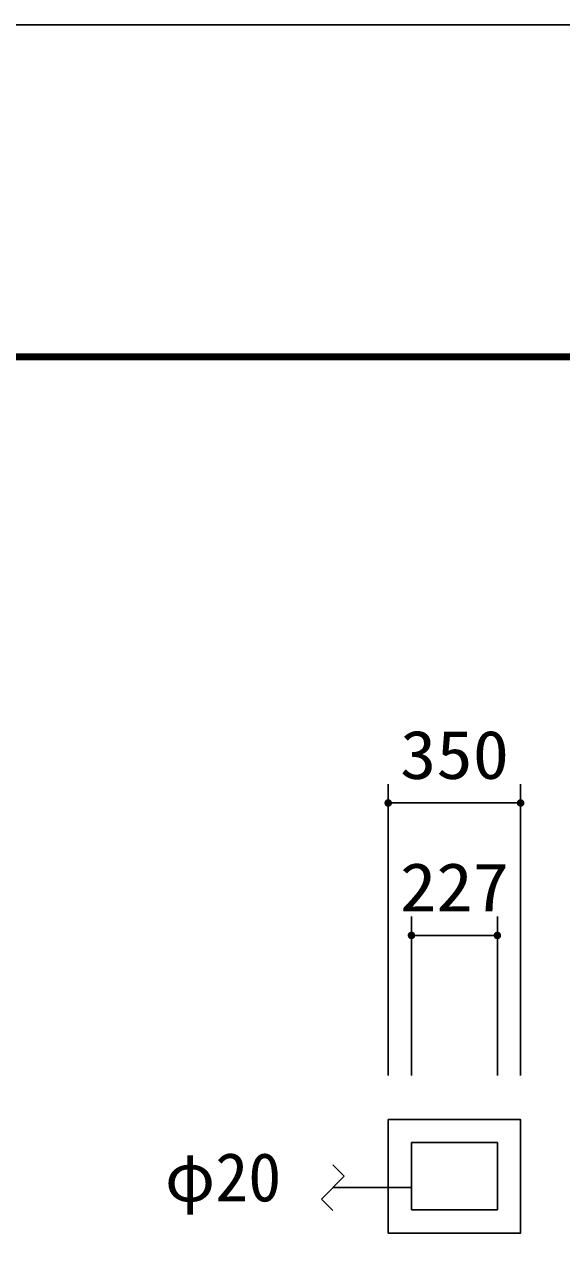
# Model space of a CAD drawing. Units: millimetres, scale not verified. Extents: x -14850 to 14850, y -10500 to 10500.
# Drawn here: x -3890 to -2472, y 7240 to 10500 of the extents above; entities that cross this region are included whole.
import ezdxf
from ezdxf.enums import TextEntityAlignment as Align

# ---------------------------------------------------------------- set-up
doc = ezdxf.new("R2010")
doc.units = ezdxf.units.MM
doc.header["$LTSCALE"] = 50
for name, color, linetype, lineweight in [('0-3_製作', 5, 'Continuous', 25), ('0-4_07', 4, 'Continuous', 25), ('0-8_図面枠', 7, 'Continuous', 25), ('0-9_Axis_waku', 7, 'Continuous', 25)]:
    doc.layers.add(name, color=color, linetype=linetype, lineweight=lineweight)
doc.styles.add('ＭＳ ゴシック', font='')
doc.styles.get('ＭＳ ゴシック').set_extended_font_data('MS Gothic')

msp = doc.modelspace()

# ---------------------------------------------------------------- linework, layer by layer
at = {"layer": '0-3_製作', "color": 2}
for p, q in [((-2929.42, 8493.31), (-2929.42, 7723.39)), ((-2579.42, 8493.31), (-2579.42, 7723.39)), ((-2929.42, 8443.31), (-2579.42, 8443.31)), ((-2867.92, 8143.31), (-2867.92, 7723.39)), ((-2640.92, 8143.31), (-2640.92, 7723.39)), ((-2867.92, 8093.31), (-2640.92, 8093.31))]:
    msp.add_line(p, q, dxfattribs=at)
at = {"layer": '0-3_製作'}
for points in [[(-2929.42, 8443.31), (-2939.42, 8443.31), (-2939.4, 8443.93)], [(-2929.42, 8443.31), (-2939.34, 8442.05), (-2939.42, 8443.31)], [(-2929.42, 8443.31), (-2939.4, 8443.93), (-2939.24, 8445.18)], [(-2929.42, 8443.31), (-2939.11, 8440.82), (-2939.34, 8442.05)], [(-2929.42, 8443.31), (-2939.24, 8445.18), (-2938.93, 8446.4)], [(-2929.42, 8443.31), (-2938.72, 8439.62), (-2939.11, 8440.82)], [(-2929.42, 8443.31), (-2938.93, 8446.4), (-2938.47, 8447.56)], [(-2929.42, 8433.31), (-2938.72, 8439.62), (-2929.42, 8443.31)], [(-2929.42, 8443.31), (-2938.47, 8447.56), (-2937.86, 8448.66)], [(-2929.42, 8443.31), (-2937.86, 8448.66), (-2937.13, 8449.68)], [(-2929.42, 8443.31), (-2937.13, 8449.68), (-2936.27, 8450.6)], [(-2929.42, 8453.31), (-2936.27, 8450.6), (-2935.3, 8451.4)], [(-2929.42, 8443.31), (-2936.27, 8450.6), (-2929.42, 8453.31)], [(-2929.42, 8453.31), (-2935.3, 8451.4), (-2930.67, 8453.23)], [(-2930.67, 8453.23), (-2935.3, 8451.4), (-2934.24, 8452.07)], [(-2930.67, 8453.23), (-2934.24, 8452.07), (-2931.91, 8452.99)], [(-2931.91, 8452.99), (-2934.24, 8452.07), (-2933.1, 8452.6)], [(-2928.79, 8453.29), (-2929.42, 8443.31), (-2929.42, 8453.31)], [(-2927.55, 8453.13), (-2929.42, 8443.31), (-2928.79, 8453.29)], [(-2926.33, 8452.82), (-2929.42, 8443.31), (-2927.55, 8453.13)], [(-2925.16, 8452.35), (-2929.42, 8443.31), (-2926.33, 8452.82)], [(-2924.06, 8451.75), (-2929.42, 8443.31), (-2925.16, 8452.35)], [(-2923.05, 8451.01), (-2929.42, 8443.31), (-2924.06, 8451.75)], [(-2922.13, 8450.15), (-2929.42, 8443.31), (-2923.05, 8451.01)], [(-2921.33, 8449.18), (-2929.42, 8443.31), (-2922.13, 8450.15)], [(-2920.66, 8448.12), (-2929.42, 8443.31), (-2921.33, 8449.18)], [(-2920.12, 8446.99), (-2929.42, 8443.31), (-2920.66, 8448.12)], [(-2919.74, 8445.79), (-2929.42, 8443.31), (-2920.12, 8446.99)], [(-2919.74, 8445.79), (-2919.42, 8443.31), (-2929.42, 8443.31)], [(-2919.42, 8443.31), (-2929.42, 8433.31), (-2929.42, 8443.31)], [(-2919.44, 8442.68), (-2929.42, 8433.31), (-2919.42, 8443.31)], [(-2919.5, 8444.56), (-2919.42, 8443.31), (-2919.74, 8445.79)], [(-2579.42, 8443.31), (-2589.42, 8443.31), (-2589.4, 8443.93)], [(-2579.42, 8443.31), (-2589.34, 8442.05), (-2589.42, 8443.31)], [(-2579.42, 8443.31), (-2589.4, 8443.93), (-2589.24, 8445.18)], [(-2579.42, 8443.31), (-2589.11, 8440.82), (-2589.34, 8442.05)], [(-2579.42, 8443.31), (-2589.24, 8445.18), (-2588.93, 8446.4)], [(-2579.42, 8443.31), (-2588.72, 8439.62), (-2589.11, 8440.82)], [(-2579.42, 8443.31), (-2588.93, 8446.4), (-2588.47, 8447.56)], [(-2579.42, 8433.31), (-2588.72, 8439.62), (-2579.42, 8443.31)], [(-2579.42, 8443.31), (-2588.47, 8447.56), (-2587.86, 8448.66)], [(-2579.42, 8443.31), (-2587.86, 8448.66), (-2587.13, 8449.68)], [(-2579.42, 8443.31), (-2587.13, 8449.68), (-2586.27, 8450.6)], [(-2579.42, 8443.31), (-2586.27, 8450.6), (-2585.3, 8451.4)], [(-2579.42, 8453.31), (-2585.3, 8451.4), (-2584.24, 8452.07)], [(-2579.42, 8443.31), (-2585.3, 8451.4), (-2579.42, 8453.31)], [(-2579.42, 8453.31), (-2584.24, 8452.07), (-2580.67, 8453.23)], [(-2580.67, 8453.23), (-2584.24, 8452.07), (-2583.1, 8452.6)], [(-2580.67, 8453.23), (-2583.1, 8452.6), (-2581.91, 8452.99)], [(-2578.79, 8453.29), (-2579.42, 8443.31), (-2579.42, 8453.31)], [(-2577.55, 8453.13), (-2579.42, 8443.31), (-2578.79, 8453.29)], [(-2576.33, 8452.82), (-2579.42, 8443.31), (-2577.55, 8453.13)], [(-2575.16, 8452.35), (-2579.42, 8443.31), (-2576.33, 8452.82)], [(-2574.06, 8451.75), (-2579.42, 8443.31), (-2575.16, 8452.35)], [(-2573.05, 8451.01), (-2579.42, 8443.31), (-2574.06, 8451.75)], [(-2572.13, 8450.15), (-2579.42, 8443.31), (-2573.05, 8451.01)], [(-2571.33, 8449.18), (-2579.42, 8443.31), (-2572.13, 8450.15)], [(-2570.66, 8448.12), (-2579.42, 8443.31), (-2571.33, 8449.18)], [(-2570.12, 8446.99), (-2579.42, 8443.31), (-2570.66, 8448.12)], [(-2569.74, 8445.79), (-2579.42, 8443.31), (-2570.12, 8446.99)], [(-2569.74, 8445.79), (-2569.42, 8443.31), (-2579.42, 8443.31)], [(-2569.42, 8443.31), (-2579.42, 8433.31), (-2579.42, 8443.31)], [(-2569.44, 8442.68), (-2579.42, 8433.31), (-2569.42, 8443.31)], [(-2569.5, 8444.56), (-2569.42, 8443.31), (-2569.74, 8445.79)], [(-2929.42, 8433.31), (-2938.18, 8438.49), (-2938.72, 8439.62)], [(-2929.42, 8433.31), (-2937.51, 8437.43), (-2938.18, 8438.49)], [(-2929.42, 8433.31), (-2936.71, 8436.46), (-2937.51, 8437.43)], [(-2929.42, 8433.31), (-2935.8, 8435.6), (-2936.71, 8436.46)], [(-2929.42, 8433.31), (-2934.78, 8434.86), (-2935.8, 8435.6)], [(-2929.42, 8433.31), (-2933.68, 8434.26), (-2934.78, 8434.86)], [(-2929.42, 8433.31), (-2932.51, 8433.8), (-2933.68, 8434.26)], [(-2929.42, 8433.31), (-2931.3, 8433.48), (-2932.51, 8433.8)], [(-2929.42, 8433.31), (-2930.05, 8433.33), (-2931.3, 8433.48)], [(-2919.6, 8441.43), (-2929.42, 8433.31), (-2919.44, 8442.68)], [(-2919.91, 8440.22), (-2929.42, 8433.31), (-2919.6, 8441.43)], [(-2920.37, 8439.05), (-2929.42, 8433.31), (-2919.91, 8440.22)], [(-2920.98, 8437.95), (-2929.42, 8433.31), (-2920.37, 8439.05)], [(-2921.72, 8436.93), (-2929.42, 8433.31), (-2920.98, 8437.95)], [(-2922.58, 8436.02), (-2929.42, 8433.31), (-2921.72, 8436.93)], [(-2923.54, 8435.22), (-2929.42, 8433.31), (-2922.58, 8436.02)], [(-2923.54, 8435.22), (-2928.17, 8433.38), (-2929.42, 8433.31)], [(-2924.6, 8434.54), (-2928.17, 8433.38), (-2923.54, 8435.22)], [(-2924.6, 8434.54), (-2926.93, 8433.62), (-2928.17, 8433.38)], [(-2925.74, 8434.01), (-2926.93, 8433.62), (-2924.6, 8434.54)], [(-2579.42, 8433.31), (-2588.18, 8438.49), (-2588.72, 8439.62)], [(-2579.42, 8433.31), (-2587.51, 8437.43), (-2588.18, 8438.49)], [(-2579.42, 8433.31), (-2586.71, 8436.46), (-2587.51, 8437.43)], [(-2579.42, 8433.31), (-2585.8, 8435.6), (-2586.71, 8436.46)], [(-2579.42, 8433.31), (-2584.78, 8434.86), (-2585.8, 8435.6)], [(-2579.42, 8433.31), (-2583.68, 8434.26), (-2584.78, 8434.86)], [(-2579.42, 8433.31), (-2582.51, 8433.8), (-2583.68, 8434.26)], [(-2579.42, 8433.31), (-2581.29, 8433.48), (-2582.51, 8433.8)], [(-2579.42, 8433.31), (-2580.05, 8433.33), (-2581.29, 8433.48)], [(-2569.6, 8441.43), (-2579.42, 8433.31), (-2569.44, 8442.68)], [(-2569.91, 8440.22), (-2579.42, 8433.31), (-2569.6, 8441.43)], [(-2570.37, 8439.05), (-2579.42, 8433.31), (-2569.91, 8440.22)], [(-2570.98, 8437.95), (-2579.42, 8433.31), (-2570.37, 8439.05)], [(-2571.72, 8436.93), (-2579.42, 8433.31), (-2570.98, 8437.95)], [(-2572.58, 8436.02), (-2579.42, 8433.31), (-2571.72, 8436.93)], [(-2573.54, 8435.22), (-2579.42, 8433.31), (-2572.58, 8436.02)], [(-2574.6, 8434.54), (-2579.42, 8433.31), (-2573.54, 8435.22)], [(-2574.6, 8434.54), (-2578.17, 8433.38), (-2579.42, 8433.31)], [(-2575.74, 8434.01), (-2578.17, 8433.38), (-2574.6, 8434.54)], [(-2575.74, 8434.01), (-2576.93, 8433.62), (-2578.17, 8433.38)], [(-2867.92, 8093.31), (-2877.92, 8093.31), (-2877.9, 8093.93)], [(-2867.92, 8093.31), (-2877.84, 8092.05), (-2877.92, 8093.31)], [(-2867.92, 8093.31), (-2877.9, 8093.93), (-2877.74, 8095.18)], [(-2867.92, 8093.31), (-2877.61, 8090.82), (-2877.84, 8092.05)], [(-2867.92, 8093.31), (-2877.74, 8095.18), (-2877.43, 8096.4)], [(-2867.92, 8093.31), (-2877.22, 8089.62), (-2877.61, 8090.82)], [(-2867.92, 8093.31), (-2877.43, 8096.4), (-2876.97, 8097.56)], [(-2867.92, 8083.31), (-2877.22, 8089.62), (-2867.92, 8093.31)], [(-2867.92, 8083.31), (-2876.68, 8088.49), (-2877.22, 8089.62)], [(-2867.92, 8093.31), (-2876.97, 8097.56), (-2876.36, 8098.66)], [(-2867.92, 8083.31), (-2876.01, 8087.43), (-2876.68, 8088.49)], [(-2867.92, 8093.31), (-2876.36, 8098.66), (-2875.63, 8099.68)], [(-2867.92, 8083.31), (-2875.21, 8086.46), (-2876.01, 8087.43)], [(-2867.92, 8093.31), (-2875.63, 8099.68), (-2874.77, 8100.6)], [(-2867.92, 8083.31), (-2874.3, 8085.6), (-2875.21, 8086.46)], [(-2867.92, 8103.31), (-2874.77, 8100.6), (-2873.8, 8101.4)], [(-2867.92, 8093.31), (-2874.77, 8100.6), (-2867.92, 8103.31)], [(-2867.92, 8083.31), (-2873.28, 8084.86), (-2874.3, 8085.6)], [(-2867.92, 8103.31), (-2873.8, 8101.4), (-2869.17, 8103.23)], [(-2869.17, 8103.23), (-2873.8, 8101.4), (-2872.74, 8102.07)], [(-2867.92, 8083.31), (-2872.18, 8084.26), (-2873.28, 8084.86)], [(-2869.17, 8103.23), (-2872.74, 8102.07), (-2870.41, 8102.99)], [(-2870.41, 8102.99), (-2872.74, 8102.07), (-2871.6, 8102.6)], [(-2867.29, 8103.29), (-2867.92, 8093.31), (-2867.92, 8103.31)], [(-2866.05, 8103.13), (-2867.92, 8093.31), (-2867.29, 8103.29)], [(-2864.83, 8102.82), (-2867.92, 8093.31), (-2866.05, 8103.13)], [(-2863.66, 8102.35), (-2867.92, 8093.31), (-2864.83, 8102.82)], [(-2862.56, 8101.75), (-2867.92, 8093.31), (-2863.66, 8102.35)], [(-2861.55, 8101.01), (-2867.92, 8093.31), (-2862.56, 8101.75)], [(-2860.63, 8100.15), (-2867.92, 8093.31), (-2861.55, 8101.01)], [(-2859.83, 8099.18), (-2867.92, 8093.31), (-2860.63, 8100.15)], [(-2859.16, 8098.12), (-2867.92, 8093.31), (-2859.83, 8099.18)], [(-2858.62, 8096.99), (-2867.92, 8093.31), (-2859.16, 8098.12)], [(-2858.24, 8095.79), (-2867.92, 8093.31), (-2858.62, 8096.99)], [(-2858.24, 8095.79), (-2857.92, 8093.31), (-2867.92, 8093.31)], [(-2857.92, 8093.31), (-2867.92, 8083.31), (-2867.92, 8093.31)], [(-2857.94, 8092.68), (-2867.92, 8083.31), (-2857.92, 8093.31)], [(-2858.1, 8091.43), (-2867.92, 8083.31), (-2857.94, 8092.68)], [(-2858.41, 8090.22), (-2867.92, 8083.31), (-2858.1, 8091.43)], [(-2858.87, 8089.05), (-2867.92, 8083.31), (-2858.41, 8090.22)], [(-2859.48, 8087.95), (-2867.92, 8083.31), (-2858.87, 8089.05)], [(-2860.22, 8086.93), (-2867.92, 8083.31), (-2859.48, 8087.95)], [(-2861.08, 8086.02), (-2867.92, 8083.31), (-2860.22, 8086.93)], [(-2862.04, 8085.22), (-2867.92, 8083.31), (-2861.08, 8086.02)], [(-2862.04, 8085.22), (-2866.67, 8083.38), (-2867.92, 8083.31)], [(-2863.1, 8084.54), (-2866.67, 8083.38), (-2862.04, 8085.22)], [(-2858, 8094.56), (-2857.92, 8093.31), (-2858.24, 8095.79)], [(-2640.92, 8093.31), (-2650.92, 8093.31), (-2650.9, 8093.93)], [(-2640.92, 8093.31), (-2650.84, 8092.05), (-2650.92, 8093.31)], [(-2640.92, 8093.31), (-2650.9, 8093.93), (-2650.74, 8095.18)], [(-2640.92, 8093.31), (-2650.61, 8090.82), (-2650.84, 8092.05)], [(-2640.92, 8093.31), (-2650.74, 8095.18), (-2650.43, 8096.4)], [(-2640.92, 8093.31), (-2650.22, 8089.62), (-2650.61, 8090.82)], [(-2640.92, 8093.31), (-2650.43, 8096.4), (-2649.97, 8097.56)], [(-2640.92, 8083.31), (-2650.22, 8089.62), (-2640.92, 8093.31)], [(-2640.92, 8083.31), (-2649.68, 8088.49), (-2650.22, 8089.62)], [(-2640.92, 8093.31), (-2649.97, 8097.56), (-2649.36, 8098.66)], [(-2640.92, 8083.31), (-2649.01, 8087.43), (-2649.68, 8088.49)], [(-2640.92, 8093.31), (-2649.36, 8098.66), (-2648.63, 8099.68)], [(-2640.92, 8083.31), (-2648.21, 8086.46), (-2649.01, 8087.43)], [(-2640.92, 8093.31), (-2648.63, 8099.68), (-2647.77, 8100.6)], [(-2640.92, 8083.31), (-2647.3, 8085.6), (-2648.21, 8086.46)], [(-2640.92, 8103.31), (-2647.77, 8100.6), (-2646.8, 8101.4)], [(-2640.92, 8093.31), (-2647.77, 8100.6), (-2640.92, 8103.31)], [(-2640.92, 8083.31), (-2646.28, 8084.86), (-2647.3, 8085.6)], [(-2640.92, 8103.31), (-2646.8, 8101.4), (-2642.17, 8103.23)], [(-2642.17, 8103.23), (-2646.8, 8101.4), (-2645.74, 8102.07)], [(-2640.92, 8083.31), (-2645.18, 8084.26), (-2646.28, 8084.86)], [(-2642.17, 8103.23), (-2645.74, 8102.07), (-2643.41, 8102.99)], [(-2643.41, 8102.99), (-2645.74, 8102.07), (-2644.6, 8102.6)], [(-2640.29, 8103.29), (-2640.92, 8093.31), (-2640.92, 8103.31)], [(-2639.05, 8103.13), (-2640.92, 8093.31), (-2640.29, 8103.29)], [(-2637.83, 8102.82), (-2640.92, 8093.31), (-2639.05, 8103.13)], [(-2636.66, 8102.35), (-2640.92, 8093.31), (-2637.83, 8102.82)], [(-2635.56, 8101.75), (-2640.92, 8093.31), (-2636.66, 8102.35)], [(-2634.55, 8101.01), (-2640.92, 8093.31), (-2635.56, 8101.75)], [(-2633.63, 8100.15), (-2640.92, 8093.31), (-2634.55, 8101.01)], [(-2632.83, 8099.18), (-2640.92, 8093.31), (-2633.63, 8100.15)], [(-2632.16, 8098.12), (-2640.92, 8093.31), (-2632.83, 8099.18)], [(-2631.62, 8096.99), (-2640.92, 8093.31), (-2632.16, 8098.12)], [(-2631.24, 8095.79), (-2640.92, 8093.31), (-2631.62, 8096.99)], [(-2631.24, 8095.79), (-2630.92, 8093.31), (-2640.92, 8093.31)], [(-2630.92, 8093.31), (-2640.92, 8083.31), (-2640.92, 8093.31)], [(-2630.94, 8092.68), (-2640.92, 8083.31), (-2630.92, 8093.31)], [(-2631.1, 8091.43), (-2640.92, 8083.31), (-2630.94, 8092.68)], [(-2631.41, 8090.22), (-2640.92, 8083.31), (-2631.1, 8091.43)], [(-2631.87, 8089.05), (-2640.92, 8083.31), (-2631.41, 8090.22)], [(-2632.48, 8087.95), (-2640.92, 8083.31), (-2631.87, 8089.05)], [(-2633.22, 8086.93), (-2640.92, 8083.31), (-2632.48, 8087.95)], [(-2634.08, 8086.02), (-2640.92, 8083.31), (-2633.22, 8086.93)], [(-2635.04, 8085.22), (-2640.92, 8083.31), (-2634.08, 8086.02)], [(-2635.04, 8085.22), (-2639.67, 8083.38), (-2640.92, 8083.31)], [(-2636.1, 8084.54), (-2639.67, 8083.38), (-2635.04, 8085.22)], [(-2631, 8094.56), (-2630.92, 8093.31), (-2631.24, 8095.79)], [(-2867.92, 8083.31), (-2871.01, 8083.8), (-2872.18, 8084.26)], [(-2867.92, 8083.31), (-2869.79, 8083.48), (-2871.01, 8083.8)], [(-2867.92, 8083.31), (-2868.55, 8083.33), (-2869.79, 8083.48)], [(-2863.1, 8084.54), (-2865.43, 8083.62), (-2866.67, 8083.38)], [(-2864.24, 8084.01), (-2865.43, 8083.62), (-2863.1, 8084.54)], [(-2640.92, 8083.31), (-2644.01, 8083.8), (-2645.18, 8084.26)], [(-2640.92, 8083.31), (-2642.79, 8083.48), (-2644.01, 8083.8)], [(-2640.92, 8083.31), (-2641.55, 8083.33), (-2642.79, 8083.48)], [(-2636.1, 8084.54), (-2638.43, 8083.62), (-2639.67, 8083.38)], [(-2637.24, 8084.01), (-2638.43, 8083.62), (-2636.1, 8084.54)]]:
    msp.add_solid(points, dxfattribs=at)
at = {"layer": '0-4_07', "color": 3}
for p, q in [((-2867.92, 7367.81), (-2867.92, 7545.81)), ((-2867.92, 7426.81), (-3075.79, 7426.81)), ((-2640.92, 7367.81), (-2867.92, 7367.81))]:
    msp.add_line(p, q, dxfattribs=at)
at = {"layer": '0-4_07', "color": 7}
for p, q in [((-3045.79, 7456.81), (-3075.79, 7486.81)), ((-3105.79, 7396.81), (-3045.79, 7456.81)), ((-3075.79, 7366.81), (-3105.79, 7396.81))]:
    msp.add_line(p, q, dxfattribs=at)
at = {"layer": '0-4_07', "color": 3}
msp.add_lwpolyline([(-2929.42, 7306.81), (-2579.42, 7306.81), (-2579.42, 7606.81), (-2929.42, 7606.81)], close=True, dxfattribs=at)
msp.add_lwpolyline([(-2867.92, 7545.81), (-2640.92, 7545.81), (-2640.92, 7367.81)], dxfattribs=at)
at = {"layer": '0-8_図面枠'}
msp.add_lwpolyline([(-14850, -10500), (14850, -10500), (14850, 10500), (-14850, 10500)], close=True, dxfattribs=at)
at = {"layer": '0-9_Axis_waku'}
for p, q in [((-12964, 9629), (14014, 9629)), ((-12963, 9628), (14013, 9628)), ((-12962, 9627), (14012, 9627)), ((-12961, 9626), (14011, 9626)), ((-12960, 9625), (14010, 9625)), ((-12959, 9624), (14009, 9624)), ((-12958, 9623), (14008, 9623)), ((-12957, 9622), (14007, 9622)), ((-12956, 9621), (14006, 9621)), ((-12955, 9620), (14005, 9620)), ((-12954, 9619), (14004, 9619)), ((-12953, 9618), (14003, 9618)), ((-12952, 9617), (14002, 9617)), ((-12951, 9616), (14001, 9616)), ((-12950, 9615), (14000, 9615))]:
    msp.add_line(p, q, dxfattribs=at)

# ---------------------------------------------------------------- texts
at = {"layer": '0-3_製作', "color": 4, "style": 'ＭＳ ゴシック', "width": 1.1}
for s, p in [('350', (-2898.17, 8468.31)), ('227', (-2898.17, 8118.31))]:
    msp.add_text(s, height=128.4, dxfattribs=at).set_placement(p, align=Align.BOTTOM_LEFT)
at = {"layer": '0-4_07', "style": 'ＭＳ ゴシック'}
msp.add_text('φ20', height=128.4, dxfattribs=at).set_placement((-3519.52, 7351.99), align=Align.BOTTOM_LEFT)

doc.saveas('drawing.dxf')
